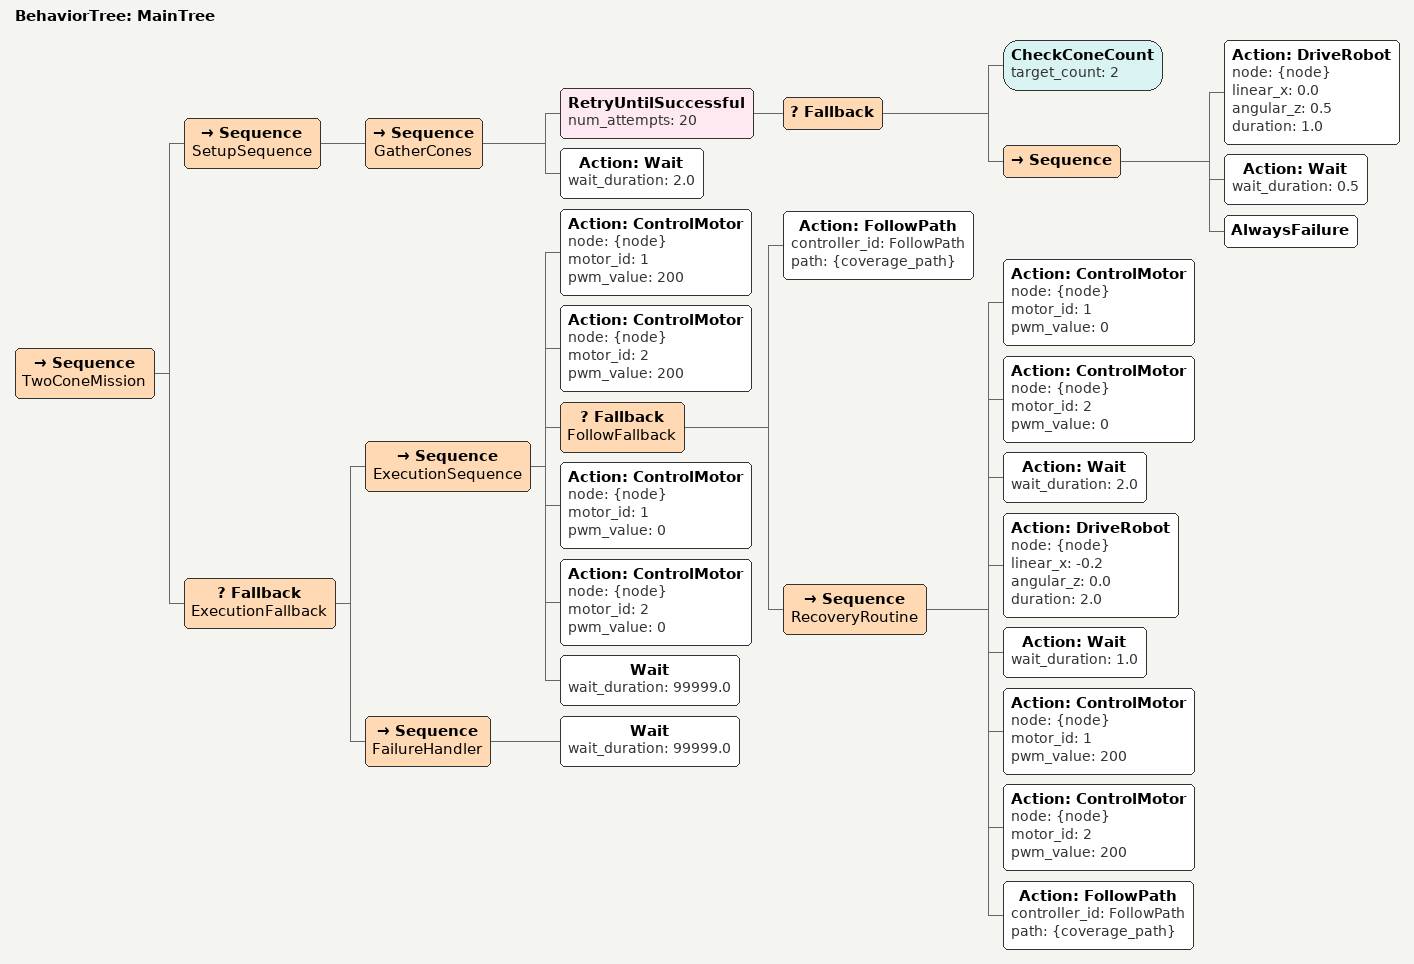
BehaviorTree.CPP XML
<?xml version="1.0"?>
<root main_tree_to_execute="MainTree">
    <!-- 2つのコーン間を往復するミッション -->
    <BehaviorTree ID="MainTree">
        <Sequence name="TwoConeMission">
            <!-- セットアップ: 2つのコーンを検出 -->
            <Sequence name="SetupSequence">
                <Sequence name="GatherCones">
                    <!-- 2つのコーンが検出されるまで回転 -->
                    <RetryUntilSuccessful num_attempts="20">
                        <Fallback>
                            <CheckConeCount target_count="2"/>
                            <Sequence>
                                <!-- 30度回転 -->
                                <Action ID="DriveRobot" node="{node}" linear_x="0.0" angular_z="0.5" duration="1.0"/>
                                <Action ID="Wait" wait_duration="0.5"/>
                                <AlwaysFailure/>
                            </Sequence>
                        </Fallback>
                    </RetryUntilSuccessful>
                    <Action ID="Wait" wait_duration="2.0"/>
                </Sequence>
            </Sequence>

            <!-- 実行: 往復パスをフォロー -->
            <Fallback name="ExecutionFallback">
                <Sequence name="ExecutionSequence">
                    <!-- モーター起動 -->
                    <Action ID="ControlMotor" node="{node}" motor_id="1" pwm_value="200"/>
                    <Action ID="ControlMotor" node="{node}" motor_id="2" pwm_value="200"/>

                    <!-- パスフォロー（無限ループの代わりに3往復） -->
                    <Fallback name="FollowFallback">
                        <Action ID="FollowPath" controller_id="FollowPath" path="{coverage_path}"/>
                        <Sequence name="RecoveryRoutine">
                            <!-- エラー時のリカバリ -->
                            <Action ID="ControlMotor" node="{node}" motor_id="1" pwm_value="0"/>
                            <Action ID="ControlMotor" node="{node}" motor_id="2" pwm_value="0"/>
                            <Action ID="Wait" wait_duration="2.0"/>
                            <Action ID="DriveRobot" node="{node}" linear_x="-0.2" angular_z="0.0" duration="2.0"/>
                            <Action ID="Wait" wait_duration="1.0"/>
                            <Action ID="ControlMotor" node="{node}" motor_id="1" pwm_value="200"/>
                            <Action ID="ControlMotor" node="{node}" motor_id="2" pwm_value="200"/>
                            <Action ID="FollowPath" controller_id="FollowPath" path="{coverage_path}"/>
                        </Sequence>
                    </Fallback>

                    <!-- モーター停止 -->
                    <Action ID="ControlMotor" node="{node}" motor_id="1" pwm_value="0"/>
                    <Action ID="ControlMotor" node="{node}" motor_id="2" pwm_value="0"/>

                    <!-- ミッション完了: 無限待機 -->
                    <Wait wait_duration="99999.0"/>
                </Sequence>
                <Sequence name="FailureHandler">
                    <Wait wait_duration="99999.0"/>
                </Sequence>
            </Fallback>
        </Sequence>
    </BehaviorTree>
</root>
